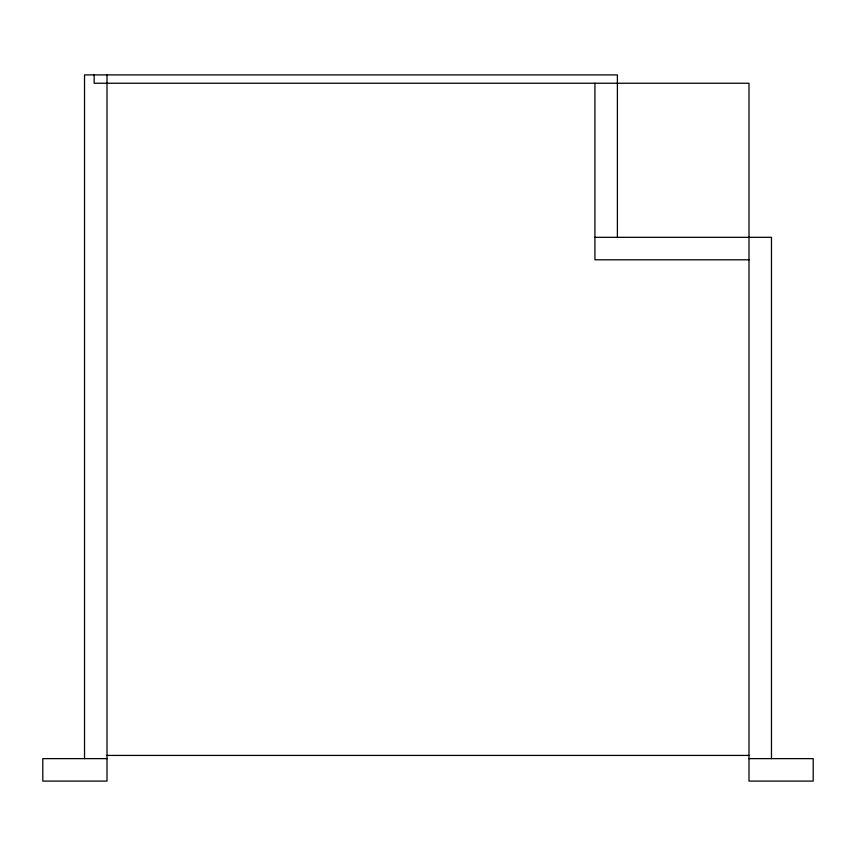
<?xml version="1.0" encoding="UTF-8"?>
<svg xmlns="http://www.w3.org/2000/svg" width="856" height="856" viewBox="0 0 856 856"><rect width="100%" height="100%" fill="white"/><g stroke="black" fill="none" stroke-linecap="round" stroke-linejoin="round"><path stroke-width="1.28" d="M594.92 237.326L771.47 237.326L771.47 758.63M749 259.796L594.92 259.796L594.92 83.246M107 755.42L749 755.42M107 758.63L42.8 758.63L42.8 781.1L107 781.1L107 74.9M749 758.63L813.2 758.63L813.2 781.1L749 781.1L749 83.246L94.16 83.246L94.16 74.9M617.39 237.326L617.39 74.9L84.53 74.9L84.53 758.63"/></g></svg>
